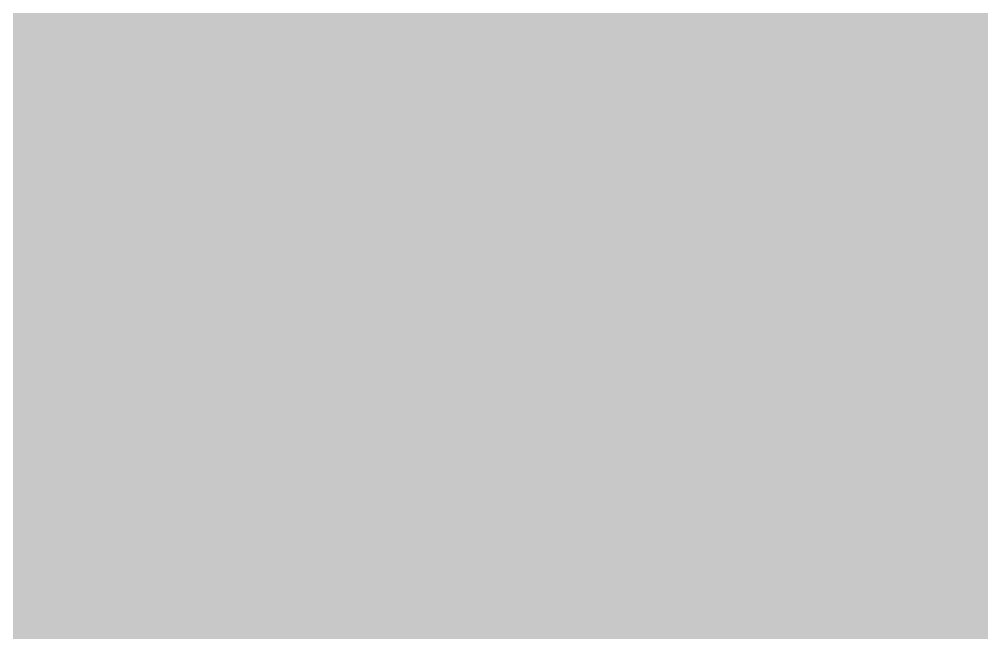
# Model space of a CAD drawing. Header units: inches. Extents: x -4110 to -1807, y 11006 to 12281.
# Drawn here: x -3822.4576 to -3822.1737, y 11144.3342 to 11144.5151 of the extents above; entities that cross this region are included whole.
import ezdxf

# ---------------------------------------------------------------- set-up
doc = ezdxf.new("R2010")
doc.units = ezdxf.units.IN
doc.header["$MEASUREMENT"] = 0
doc.layers.add('0-1', color=7, linetype='Continuous', lineweight=5)
doc.layers.add('S-BEAM-5', color=254, linetype='Continuous', lineweight=5)

# ---------------------------------------------------------------- blocks, each defined once
blk = doc.blocks.new('CTR - 1st Phase - Structure_rvt-1-ENLARGED RCP - 1ST FLOOR PLAN - EAST')
at = {"layer": 'S-BEAM-5'}
h = blk.add_hatch(color=256, dxfattribs=at)
h.paths.add_polyline_path([(-3818.82374, 11144.15326), (-3816.77374, 11144.15326), (-3816.77374, 11277.6644), (-3823.19874, 11277.6644), (-3823.19874, 11152.15326), (-3819.17174, 11152.15326), (-3818.92566, 11152.05134), (-3818.82374, 11151.80526), (-3818.82374, 11144.50126), (-3818.92566, 11144.25519), (-3819.17174, 11144.15326), (-3818.92566, 11144.15326)], flags=0)
h.paths.add_polyline_path([(-3819.17174, 11144.32726), (-3819.0487, 11144.37823), (-3818.99774, 11144.50126), (-3818.99774, 11151.80526), (-3819.0487, 11151.9283), (-3819.17174, 11151.97926), (-3823.19874, 11151.97926), (-3823.19874, 11144.32726)], flags=0)
h.paths.add_polyline_path([(-3823.19874, 11278.6644), (-3816.77374, 11278.6644), (-3816.77374, 11411.15326), (-3819.17174, 11411.15326), (-3818.92566, 11411.05134), (-3818.82374, 11410.80526), (-3818.82374, 11403.50126), (-3818.92566, 11403.25519), (-3819.17174, 11403.15326), (-3823.19874, 11403.15326), (-3823.19874, 11297.43048)], flags=0)
h.paths.add_polyline_path([(-3819.17174, 11403.32726), (-3819.0487, 11403.37823), (-3818.99774, 11403.50126), (-3818.99774, 11410.80526), (-3819.0487, 11410.9283), (-3819.17174, 11410.97926), (-3823.19874, 11410.97248), (-3823.19874, 11403.32726)], flags=0)

msp = doc.modelspace()

# ---------------------------------------------------------------- block references
at = {"layer": '0-1'}
msp.add_blockref('CTR - 1st Phase - Structure_rvt-1-ENLARGED RCP - 1ST FLOOR PLAN - EAST', (0, 0), dxfattribs=at)

doc.saveas('drawing.dxf')
